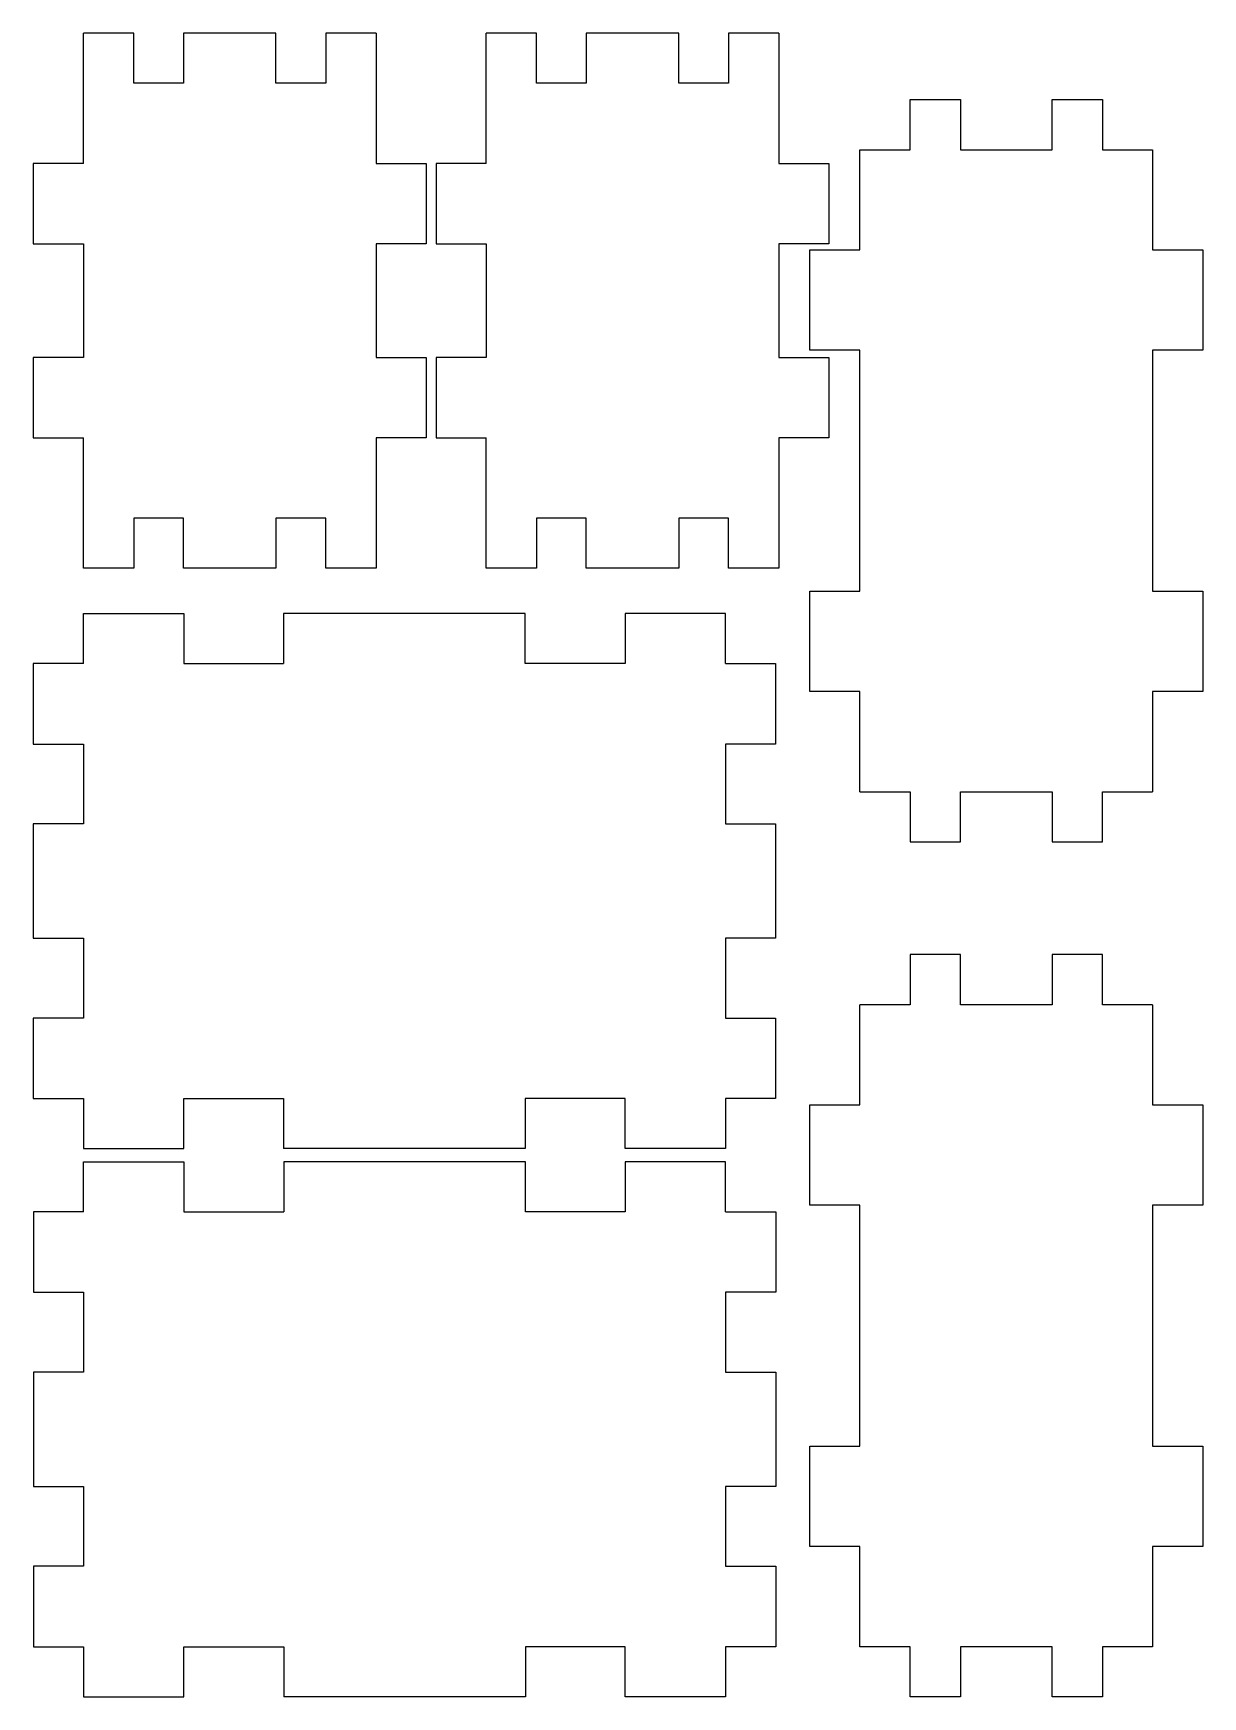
# Model space of a CAD drawing. Extents: x 5 to 589, y 5 to 836.
import ezdxf

# ---------------------------------------------------------------- set-up
doc = ezdxf.new("R2010")
doc.units = 0
doc.layers.add('Layer_1', color=7, linetype='CONTINUOUS')

msp = doc.modelspace()

# ---------------------------------------------------------------- linework, layer by layer
at = {"layer": 'Layer_1', "color": 7}
for points in [[(29.994161, 770.91255), (29.994161, 835.91255)], [(176.14419, 835.91255), (150.99419, 835.91255), (150.99419, 810.91255), (126.14418, 810.91255), (126.14418, 835.91255), (79.994171, 835.91255), (79.994171, 810.91255), (55.144181, 810.91255), (55.144181, 835.91255), (29.994161, 835.91255)], [(176.14419, 835.91255), (176.14419, 770.91255)], [(231.15016, 770.91255), (231.15016, 835.91255)], [(377.30018, 835.91255), (352.15019, 835.91255), (352.15019, 810.91255), (327.30017, 810.91255), (327.30017, 835.91255), (281.15017, 835.91255), (281.15017, 810.91255), (256.30018, 810.91255), (256.30018, 835.91255), (231.15016, 835.91255)], [(377.30018, 835.91255), (377.30018, 770.91255)], [(417.78799, 457.1054), (417.78799, 507.1054), (392.78799, 507.1054), (392.78799, 557.2553), (417.78799, 557.2553), (417.78799, 677.60534), (392.78799, 677.60534), (392.78799, 727.75534), (417.78799, 727.75534), (417.78799, 777.75567), (442.788, 777.75567), (442.788, 802.75564), (467.93799, 802.75564), (467.93799, 777.75567), (513.78798, 777.75567), (513.78798, 802.75564), (538.93798, 802.75564), (538.93798, 777.75567), (563.93799, 777.75567), (563.93799, 727.75534), (588.93799, 727.75534), (588.93799, 677.60534), (563.93799, 677.60534), (563.93799, 557.2553), (588.93799, 557.2553), (588.93799, 507.1054), (563.93799, 507.1054), (563.93799, 457.1054)], [(29.994161, 770.91255), (4.994191, 770.91255), (4.994191, 730.76256), (29.994161, 730.76256), (29.994161, 673.91265), (4.994191, 673.91265), (4.994191, 633.76266), (29.994161, 633.76266)], [(176.14419, 770.91255), (201.14419, 770.91255)], [(201.14419, 770.91255), (201.14419, 730.76256)], [(231.15016, 770.91255), (206.15019, 770.91255), (206.15019, 730.76256), (231.15016, 730.76256), (231.15016, 673.91265), (206.15019, 673.91265), (206.15019, 633.76266), (231.15016, 633.76266)], [(377.30018, 770.91255), (402.30018, 770.91255)], [(402.30018, 770.91255), (402.30018, 730.76256)], [(176.14419, 730.76256), (176.14419, 673.91265)], [(201.14419, 730.76256), (176.14419, 730.76256)], [(377.30018, 730.76256), (377.30018, 673.91265)], [(402.30018, 730.76256), (377.30018, 730.76256)], [(176.14419, 673.91265), (201.14419, 673.91265)], [(201.14419, 673.91265), (201.14419, 633.76266)], [(377.30018, 673.91265), (402.30018, 673.91265)], [(402.30018, 673.91265), (402.30018, 633.76266)], [(29.994161, 568.76266), (29.994161, 633.76266)], [(176.14419, 633.76266), (176.14419, 568.76266)], [(201.14419, 633.76266), (176.14419, 633.76266)], [(231.15016, 568.76265), (231.15016, 633.76266)], [(377.30018, 633.76266), (377.30018, 568.76265)], [(402.30018, 633.76266), (377.30018, 633.76266)], [(55.144181, 593.76266), (55.144181, 568.76266)], [(79.994171, 593.76266), (55.144181, 593.76266)], [(79.994171, 568.76266), (79.994171, 593.76266)], [(126.14418, 593.76266), (126.14418, 568.76266)], [(150.99419, 593.76266), (126.14418, 593.76266)], [(150.99419, 568.76266), (150.99419, 593.76266)], [(256.30018, 593.76266), (256.30018, 568.76265)], [(281.15017, 593.76266), (256.30018, 593.76266)], [(281.15017, 568.76265), (281.15017, 593.76266)], [(327.30017, 593.76266), (327.30017, 568.76265)], [(352.15019, 593.76266), (327.30017, 593.76266)], [(352.15019, 568.76265), (352.15019, 593.76266)], [(55.144181, 568.76266), (29.994161, 568.76266)], [(126.14418, 568.76266), (79.994171, 568.76266)], [(176.14419, 568.76266), (150.99419, 568.76266)], [(256.30018, 568.76265), (231.15016, 568.76265)], [(327.30017, 568.76265), (281.15017, 568.76265)], [(377.30018, 568.76265), (352.15019, 568.76265)], [(29.994191, 546.04662), (80.144191, 546.04662)], [(29.994191, 521.04662), (29.994191, 546.04662)], [(80.144191, 546.04662), (80.144191, 521.04662)], [(350.64469, 521.04662), (350.64469, 546.04662), (300.49419, 546.04662), (300.49419, 521.04662), (250.64421, 521.04662), (250.64421, 546.04662), (129.99421, 546.04662), (129.99421, 521.04662)], [(29.994191, 521.04662), (4.994191, 521.04662), (4.994191, 480.89662), (29.994191, 480.89662), (29.994191, 441.04662), (4.994191, 441.04662), (4.994191, 383.896616), (29.994191, 383.896616), (29.994191, 344.046656), (4.994191, 344.046656), (4.994191, 303.896636), (29.994191, 303.896636), (29.994191, 278.896626), (80.144191, 278.896626), (80.144191, 303.896636), (129.99421, 303.896636), (129.99421, 278.896626)], [(80.144191, 521.04662), (129.99421, 521.04662)], [(350.64469, 521.04662), (375.6447, 521.04662)], [(375.6447, 521.04662), (375.6447, 480.89662)], [(350.64469, 480.89662), (350.64469, 441.04662)], [(375.6447, 480.89662), (350.64469, 480.89662)], [(417.78799, 457.1054), (442.788, 457.1054)], [(442.788, 457.1054), (442.788, 432.1054)], [(467.93799, 457.1054), (513.78798, 457.1054)], [(467.93799, 432.1054), (467.93799, 457.1054)], [(513.78798, 457.1054), (513.78798, 432.1054)], [(538.93798, 457.1054), (563.93799, 457.1054)], [(538.93798, 432.1054), (538.93798, 457.1054)], [(350.64469, 441.04662), (375.6447, 441.04662)], [(375.6447, 441.04662), (375.6447, 383.896616)], [(442.788, 432.1054), (467.93799, 432.1054)], [(513.78798, 432.1054), (538.93798, 432.1054)], [(350.64469, 383.896616), (350.64469, 344.046656)], [(375.6447, 383.896616), (350.64469, 383.896616)], [(442.78801, 375.7034), (442.78801, 350.7034)], [(467.93803, 375.7034), (442.78801, 375.7034)], [(467.93803, 350.7034), (467.93803, 375.7034)], [(513.78799, 375.7034), (513.78799, 350.7034)], [(538.93799, 375.7034), (513.78799, 375.7034)], [(538.93799, 350.7034), (538.93799, 375.7034)], [(563.93799, 350.7034), (563.93799, 300.703395), (588.93799, 300.703395), (588.93799, 250.553405), (563.93799, 250.553405), (563.93799, 130.20342), (588.93799, 130.20342), (588.93799, 80.05342), (563.93799, 80.05342), (563.93799, 30.05362), (538.93799, 30.05362), (538.93799, 5.05362), (513.78799, 5.05362), (513.78799, 30.05362), (467.93803, 30.05362), (467.93803, 5.05362), (442.78801, 5.05362), (442.78801, 30.05362), (417.788, 30.05362), (417.788, 80.05342), (392.78803, 80.05342), (392.78803, 130.20342), (417.788, 130.20342), (417.788, 250.553405), (392.78803, 250.553405), (392.78803, 300.703395), (417.788, 300.703395), (417.788, 350.7034)], [(442.78801, 350.7034), (417.788, 350.7034)], [(513.78799, 350.7034), (467.93803, 350.7034)], [(563.93799, 350.7034), (538.93799, 350.7034)], [(350.64469, 344.046656), (375.6447, 344.046656)], [(375.6447, 344.046656), (375.6447, 303.896636)], [(250.64421, 303.896636), (250.64421, 278.896626)], [(300.49419, 303.896636), (250.64421, 303.896636)], [(300.49419, 278.896626), (300.49419, 303.896636)], [(350.64469, 303.896636), (350.64469, 278.896626)], [(375.6447, 303.896636), (350.64469, 303.896636)], [(250.64421, 278.896626), (129.99421, 278.896626)], [(350.64469, 278.896626), (300.49419, 278.896626)], [(30.048501, 272.203618), (80.198501, 272.203618)], [(30.048501, 247.203618), (30.048501, 272.203618)], [(80.198501, 272.203618), (80.198501, 247.203618)], [(350.69849, 247.203618), (350.69849, 272.203618), (300.54849, 272.203618), (300.54849, 247.203618), (250.69851, 247.203618), (250.69851, 272.203618), (130.04852, 272.203618), (130.04852, 247.203618)], [(30.048501, 247.203618), (5.048501, 247.203618), (5.048501, 207.053617), (30.048501, 207.053617), (30.048501, 167.20362), (5.048501, 167.20362), (5.048501, 110.05362), (30.048501, 110.05362), (30.048501, 70.20362), (5.048501, 70.20362), (5.048501, 30.05362), (30.048501, 30.05362), (30.048501, 5.05362), (80.198501, 5.05362), (80.198501, 30.05362), (130.04852, 30.05362), (130.04852, 5.05362)], [(80.198501, 247.203618), (130.04852, 247.203618)], [(350.69849, 247.203618), (375.69849, 247.203618)], [(375.69849, 247.203618), (375.69849, 207.053617)], [(350.69849, 207.053617), (350.69849, 167.20362)], [(375.69849, 207.053617), (350.69849, 207.053617)], [(350.69849, 167.20362), (375.69849, 167.20362)], [(375.69849, 167.20362), (375.69849, 110.05362)], [(350.69849, 110.05362), (350.69849, 70.20362)], [(375.69849, 110.05362), (350.69849, 110.05362)], [(350.69849, 70.20362), (375.69849, 70.20362)], [(375.69849, 70.20362), (375.69849, 30.05362)], [(250.69851, 30.05362), (250.69851, 5.05362)], [(300.54849, 30.05362), (250.69851, 30.05362)], [(300.54849, 5.05362), (300.54849, 30.05362)], [(350.69849, 30.05362), (350.69849, 5.05362)], [(375.69849, 30.05362), (350.69849, 30.05362)], [(250.69851, 5.05362), (130.04852, 5.05362)], [(350.69849, 5.05362), (300.54849, 5.05362)]]:
    msp.add_lwpolyline(points, dxfattribs=at)

doc.saveas('drawing.dxf')
